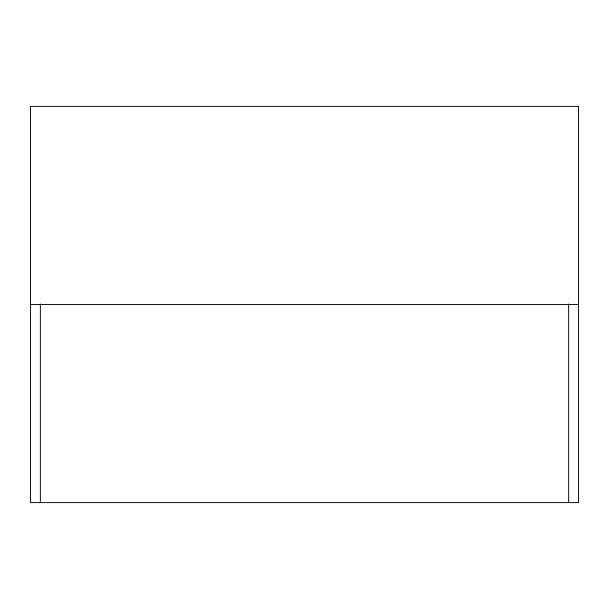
<?xml version="1.0" encoding="UTF-8"?>
<svg xmlns="http://www.w3.org/2000/svg" width="609" height="609" viewBox="0 0 609 609"><rect width="100%" height="100%" fill="white"/><g stroke="black" fill="none" stroke-linecap="round" stroke-linejoin="round"><path stroke-width="0.91" d="M30.45 304.5L578.55 304.5M568.646 304.028L568.646 502.608M40.354 304.028L40.354 502.608M578.55 106.392L30.45 106.392L30.45 502.608L578.55 502.608L578.55 106.392"/></g></svg>
